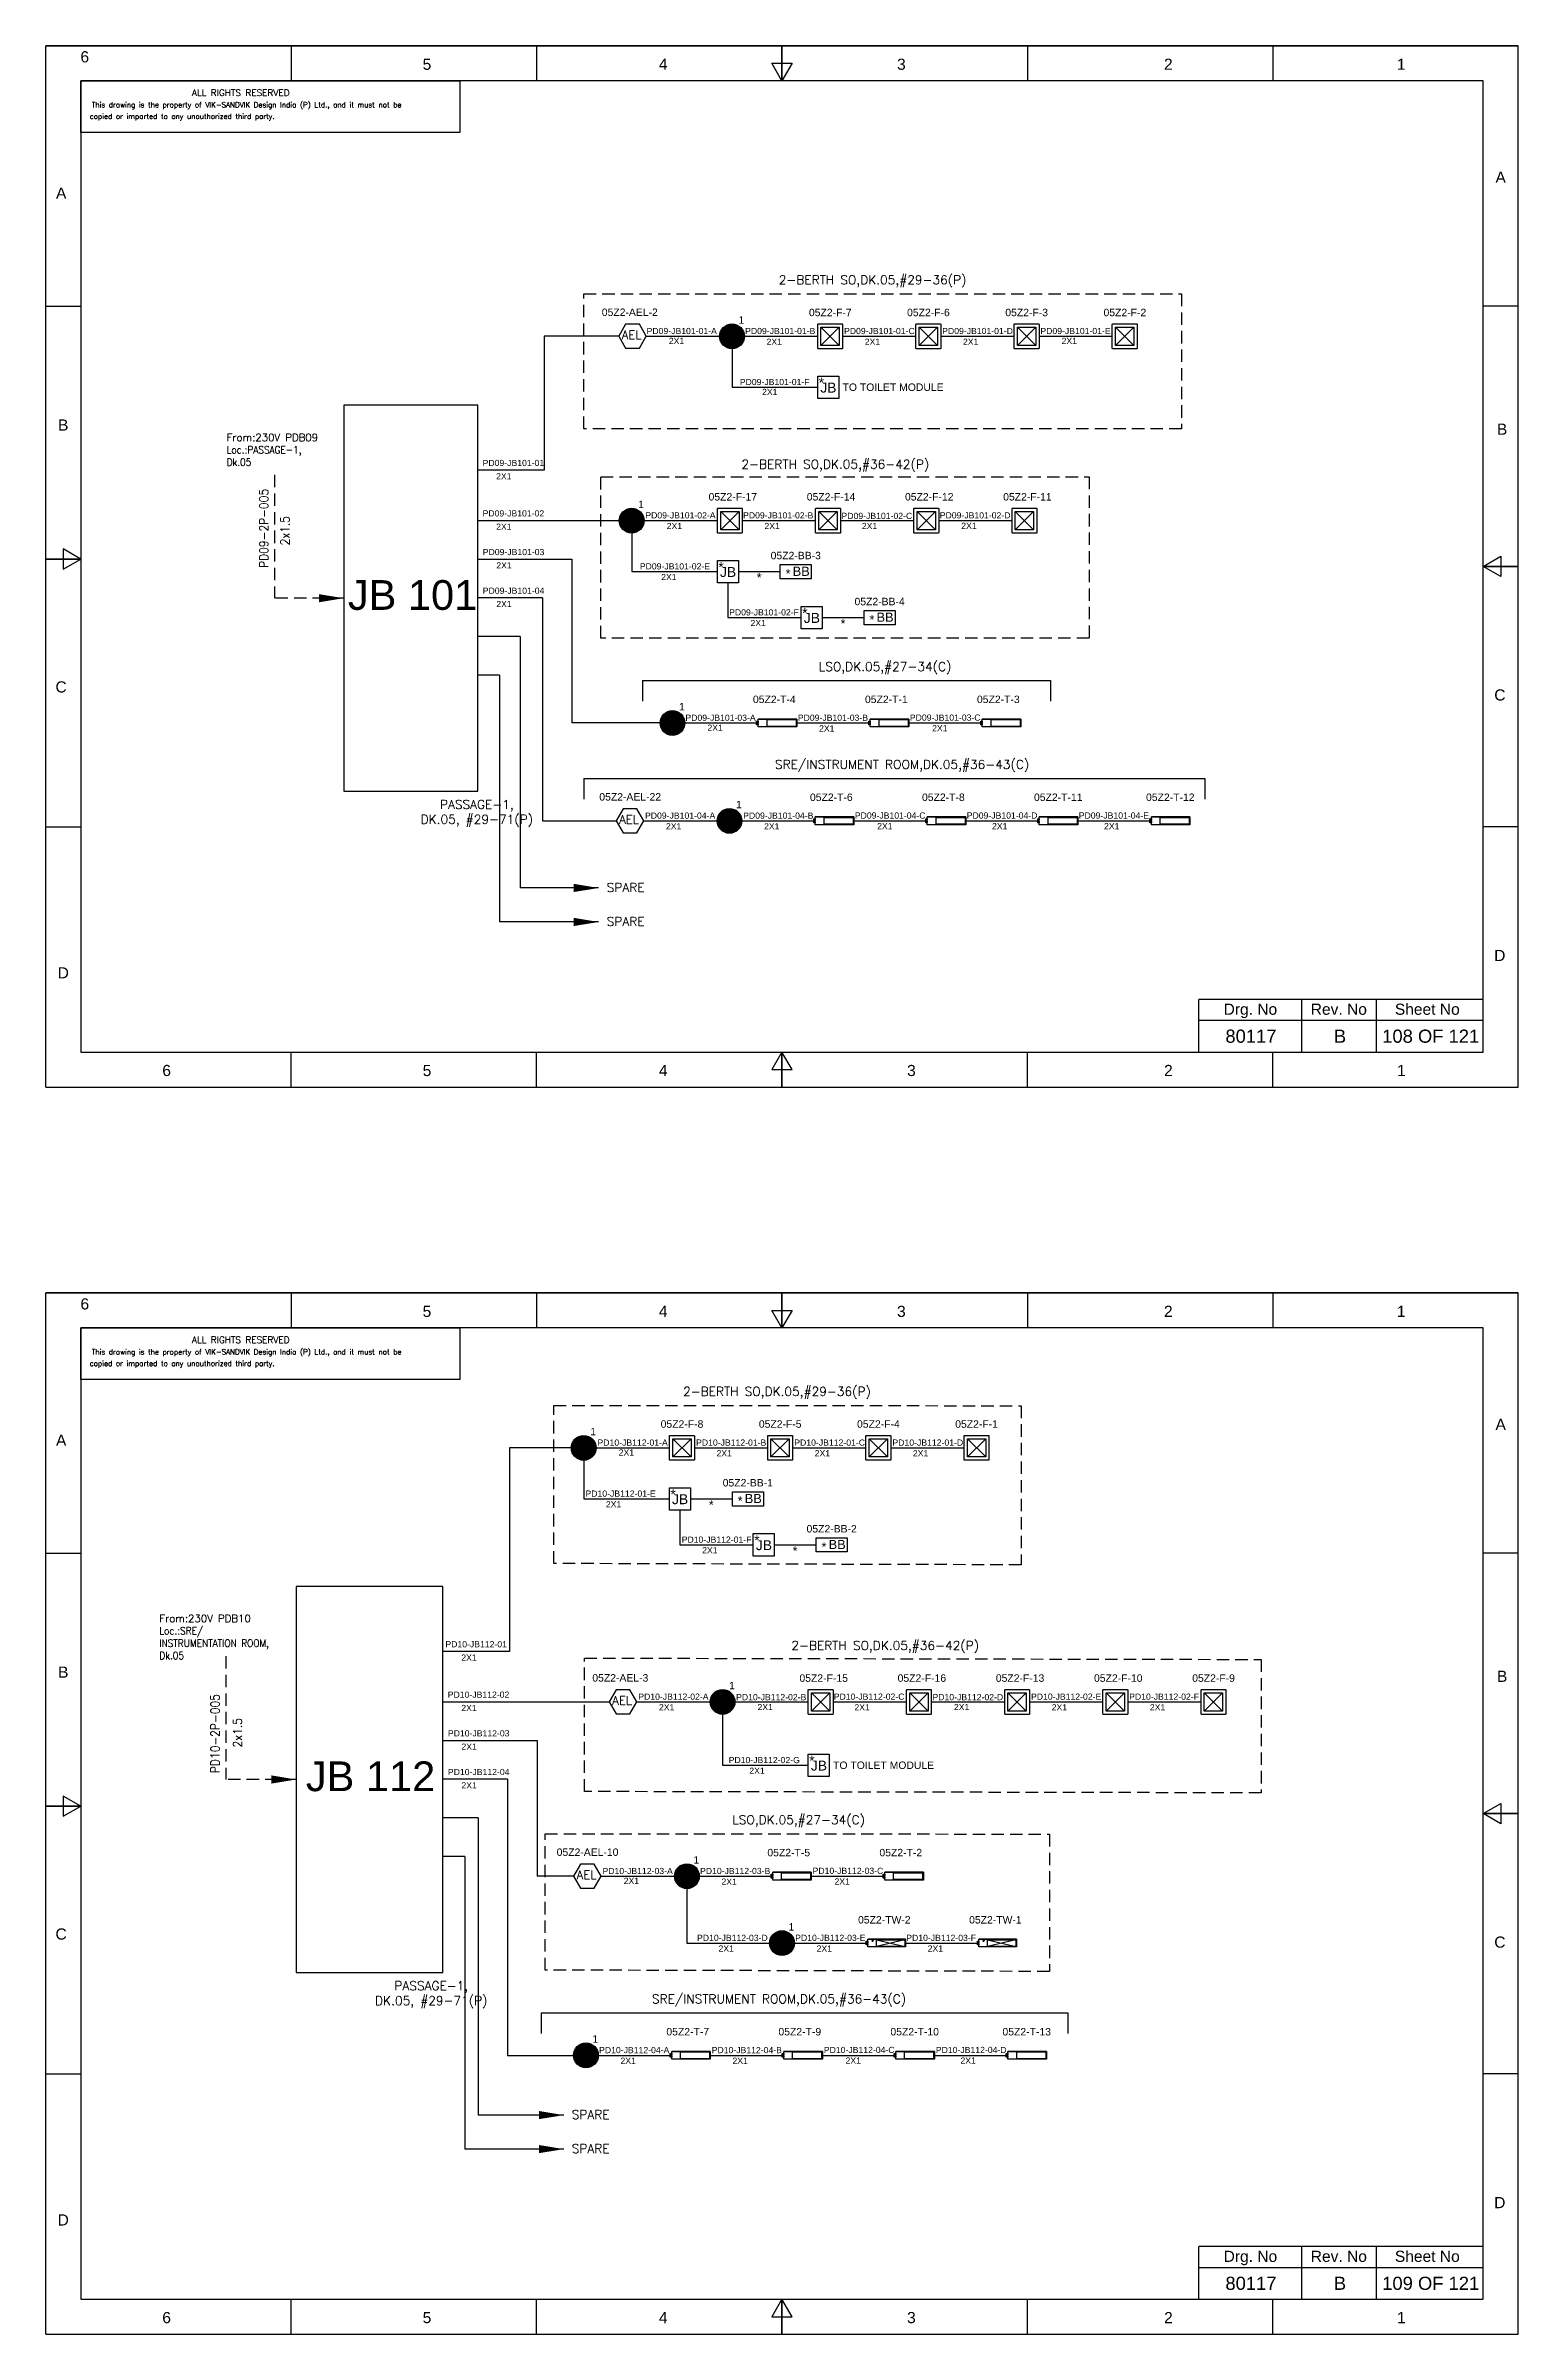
# Model space of a CAD drawing. Header units: inches. Extents: x -3311 to 1429, y -713 to 2436.
# Drawn here: x -1990.2 to -1693.2, y -713.5 to -251.8 of the extents above; entities that cross this region are included whole.
import ezdxf
from ezdxf.enums import TextEntityAlignment as Align

# ---------------------------------------------------------------- set-up
doc = ezdxf.new("R2010")
doc.units = ezdxf.units.IN
doc.linetypes.add('HIDDEN', pattern=[0.375, 0.25, -0.125])
doc.linetypes.add('SOLID', pattern=[0])
for name, color, linetype in [('BB', 7, 'Continuous'), ('BW TL', 7, 'Continuous'), ('Fmount', 7, 'Continuous'), ('LINE', 3, 'SOLID')]:
    doc.layers.add(name, color=color, linetype=linetype)
for name, color, linetype, lineweight in [('ELEC_TXT-025', 1, 'Continuous', 25), ('HEL-025', 1, 'Continuous', 25), ('HEL-035', 2, 'Continuous', 35)]:
    doc.layers.add(name, color=color, linetype=linetype, lineweight=lineweight)
doc.styles.add('_NORMAL', font='arial.ttf')
doc.styles.add('ROMAN S', font='romans.shx')
doc.styles.add('ROMANS', font='simplex.shx', dxfattribs={"width": 0.88})
doc.styles.get("Standard").update_dxf_attribs({"font": 'arial.ttf'})
doc.dimstyles.get("Standard").update_dxf_attribs({"dimtxt": 0.18, "dimasz": 0.18, "dimexe": 0.18, "dimexo": 0.0625, "dimgap": 0.09, "dimtad": 0, "dimtih": 1, "dimtoh": 1, "dimdec": 4, "dimzin": 0, "dimdsep": 46, "dimtxsty": 'Standard', "dimcen": 0.09, "dimadec": 0, "dimazin": 0, "dimtfac": 1, "dimtdec": 4, "dimtofl": 0, "dimtmove": 0, "dimatfit": 3, "dimfxl": 1, "dimtolj": 1, "dimtzin": 0, "dimarcsym": 0})

# ---------------------------------------------------------------- blocks, each defined once
blk = doc.blocks.new('fr')
at = {"color": 7, "linetype": 'Continuous'}
for p, q in [((33763.99, 4500.4), (33466.99, 4500.4)), ((33466.99, 4500.4), (33763.99, 4500.4)), ((33466.99, 4290.33), (33466.99, 4500.4)), ((33516.49, 4500.4), (33516.49, 4493.33)), ((33565.99, 4500.4), (33565.99, 4493.33)), ((33615.49, 4493.33), (33613.45, 4496.87)), ((33613.45, 4496.87), (33617.53, 4496.87)), ((33615.49, 4500.4), (33615.49, 4493.33)), ((33615.49, 4493.33), (33615.49, 4500.4)), ((33615.49, 4500.4), (33615.49, 4493.33)), ((33617.53, 4496.87), (33615.49, 4493.33)), ((33664.99, 4500.4), (33664.99, 4493.33)), ((33714.49, 4500.4), (33714.49, 4493.33)), ((33763.99, 4290.33), (33763.99, 4500.4)), ((33763.99, 4290.33), (33763.99, 4500.4)), ((33756.92, 4493.33), (33474.06, 4493.33)), ((33474.06, 4493.33), (33474.06, 4297.41)), ((33756.92, 4297.41), (33756.92, 4493.33)), ((33466.99, 4447.89), (33474.06, 4447.89)), ((33763.99, 4447.89), (33756.92, 4447.89)), ((33466.99, 4396.87), (33474.06, 4396.87)), ((33474.06, 4396.87), (33466.99, 4396.87)), ((33466.99, 4396.87), (33474.06, 4396.87)), ((33474.06, 4396.87), (33470.53, 4398.91)), ((33470.53, 4398.91), (33470.53, 4394.83)), ((33470.53, 4394.83), (33474.06, 4396.87)), ((33756.92, 4395.37), (33760.45, 4397.41)), ((33763.99, 4395.37), (33756.92, 4395.37)), ((33760.45, 4393.33), (33756.92, 4395.37)), ((33756.92, 4395.37), (33763.99, 4395.37)), ((33763.99, 4395.37), (33756.92, 4395.37)), ((33760.45, 4397.41), (33760.45, 4393.33)), ((33466.99, 4342.85), (33474.06, 4342.85)), ((33763.99, 4342.85), (33756.92, 4342.85)), ((33474.06, 4297.41), (33756.92, 4297.41)), ((33516.49, 4290.33), (33516.49, 4297.41)), ((33565.99, 4290.33), (33565.99, 4297.41)), ((33615.49, 4297.41), (33613.45, 4293.87)), ((33613.45, 4293.87), (33617.53, 4293.87)), ((33615.49, 4290.33), (33615.49, 4297.41)), ((33617.53, 4293.87), (33615.49, 4297.41)), ((33615.49, 4297.41), (33615.49, 4290.33)), ((33615.49, 4290.33), (33615.49, 4297.41)), ((33664.99, 4290.33), (33664.99, 4297.41)), ((33714.49, 4290.33), (33714.49, 4297.41)), ((33466.99, 4290.33), (33763.99, 4290.33)), ((33466.99, 4290.33), (33763.99, 4290.33))]:
    blk.add_line(p, q, dxfattribs=at)
at = {"color": 7, "style": '_NORMAL'}
for s, p in [('6', (33474.86, 4498.18)), ('5', (33543.88, 4496.68)), ('4', (33591.52, 4496.68)), ('3', (33639.57, 4496.68)), ('2', (33693.41, 4496.68)), ('1', (33740.39, 4496.68)), ('A', (33760.45, 4473.88)), ('A', (33470.1, 4470.68)), ('B', (33470.52, 4423.9)), ('B', (33760.74, 4423.06)), ('C', (33470.08, 4371.07)), ('C', (33760.29, 4369.44)), ('D', (33760.27, 4316.89)), ('D', (33470.51, 4313.39)), ('6', (33491.37, 4293.69)), ('5', (33543.89, 4293.69)), ('4', (33591.53, 4293.69)), ('3', (33641.59, 4293.69)), ('2', (33693.43, 4293.69)), ('1', (33740.41, 4293.69))]:
    blk.add_text(s, height=2.25, dxfattribs=at).set_placement(p, align=Align.MIDDLE_CENTER)
blk = doc.blocks.new('A$C4BAD7D21')
at = {"layer": 'HEL-025'}
blk.add_lwpolyline([(-34000, 0), (-34000, 2086), (-18714, 2086), (-18714, 0)], close=True, dxfattribs=at)
at = {"layer": 'HEL-025', "style": 'ROMANS'}
for s, p in [('This drawing is the property of VIK-SANDVIK Design India (P) Ltd., and it must not be', (-33558, 1016)), (' copied or imparted to any unauthorized third party.', (-33785, 550))]:
    blk.add_text(s, height=210, dxfattribs=at).set_placement(p)
at = {"layer": 'HEL-035', "style": 'ROMANS'}
blk.add_text('     ALL RIGHTS RESERVED', height=262.5, dxfattribs=at).set_placement((-30497, 1476))
blk = doc.blocks.new('AEL')
at = {"color": 4}
blk.add_lwpolyline([(989.98, -190.09), (992.75, -190.09), (994.14, -187.69), (992.75, -185.28), (989.98, -185.28), (988.59, -187.69)], close=True, dxfattribs=at)
at = {"color": 4, "style": 'ROMANS'}
blk.add_text('AEL', height=1.725, dxfattribs=at).set_placement((989.2, -188.27))
blk = doc.blocks.new('AEL_L')
blk.add_blockref('AEL', (0, 0))
blk.add_attdef('TAG_NO', (986.55, -183.59), '', height=1.5)
blk = doc.blocks.new('FIXED_KEY_SWITCH')
h = blk.add_hatch(color=1)
h.dxf.hatch_style = 1
edge = h.paths.add_edge_path()
edge.add_arc((848.13, 1737.46), 2.5, 0, 360)
at = {"color": 1}
blk.add_circle((848.13, 1737.46), 2.5, dxfattribs=at)
at = {"color": 7, "insert": (849.44, 1741.5), "char_height": 1.5, "attachment_point": 1, "style": '_NORMAL'}
blk.add_mtext_dynamic_manual_height_columns('1', width=1.5, gutter_width=7.5, heights=[0], dxfattribs=at)
blk = doc.blocks.new('SWT')
blk.add_blockref('FIXED_KEY_SWITCH', (0, 0))
blk.add_attdef('TAG_NO', (844.55, 1741.11), '', height=1.5)
blk = doc.blocks.new('LED FLUSH MOUNT')
for p, q in [((114818, 79432), (114604, 79219)), ((114604, 79432), (114818, 79219))]:
    blk.add_line(p, q)
blk.add_lwpolyline([(114572, 79470), (114850, 79470, -0.414214), (114856, 79464), (114856, 79186, -0.414214), (114850, 79180), (114572, 79180, -0.414214), (114566, 79186), (114566, 79464, -0.414214)], format="xyb", close=True)
blk.add_lwpolyline([(114604, 79432), (114818, 79432), (114818, 79219), (114604, 79219)], close=True)
blk = doc.blocks.new('LED Flush Mounted Light 22W')
blk.add_blockref('LED FLUSH MOUNT', (0, 0))
at = {"style": 'ROMANS', "width": 0.7}
blk.add_attdef('TAG_NO.:', (113905, 79579), '', height=250, dxfattribs=at)
blk = doc.blocks.new('2A')
at = {"color": 7, "lineweight": -3, "ltscale": 2.5}
blk.add_line((790.02, 1997.62, -0.03), (782.23, 1997.62, -0.03), dxfattribs=at)
at = {"color": 7, "lineweight": -3, "ltscale": 2.5, "elevation": -0.03}
for points in [[(781.91, 1997.21), (782.23, 1997.21), (782.23, 1996.94), (781.91, 1996.94)], [(781.91, 1996.7), (782.23, 1996.7), (782.23, 1996.44), (781.91, 1996.44)], [(782.23, 1997.62), (790.02, 1997.62), (790.02, 1996.02), (782.23, 1996.02)], [(784.03, 1997.5), (789.88, 1997.5), (789.88, 1996.14), (784.03, 1996.14)]]:
    blk.add_lwpolyline(points, close=True, dxfattribs=at)
blk = doc.blocks.new('LED TUBE LIGHT 30W')
blk.add_blockref('2A', (179.91, -357.89))
blk.add_attdef('TAG_NO.', (962.52, 1642.97), '', height=1.5)
blk = doc.blocks.new('Two in One (White_Red) Surface Mounted')
at = {"color": 1, "lineweight": -3, "ltscale": 2.5}
for p, q in [((-7117, 26941, -6), (-7737, 26941, -6)), ((-7129, 26931, -6), (-7594, 26823, -6)), ((-7594, 26931, -6), (-7129, 26823, -6))]:
    blk.add_line(p, q, dxfattribs=at)
at = {"color": 1}
for p, q in [((-7661, 26918), (-7647, 26931)), ((-7658, 26915), (-7645, 26927))]:
    blk.add_line(p, q, dxfattribs=at)
at = {"color": 1, "lineweight": -3, "ltscale": 2.5, "elevation": -6}
for points in [[(-7762, 26908), (-7737, 26908), (-7737, 26887), (-7762, 26887)], [(-7762, 26868), (-7737, 26868), (-7737, 26847), (-7762, 26847)], [(-7737, 26941), (-7117, 26941), (-7117, 26814), (-7737, 26814)], [(-7594, 26931), (-7129, 26931), (-7129, 26823), (-7594, 26823)]]:
    blk.add_lwpolyline(points, close=True, dxfattribs=at)
at = {"color": 1}
for centre, radius, start, end in [((-7660, 26916), 9.74, 54.1326, 29.5513), ((-7660, 26916), 6.48, 60.1154, 22.7734), ((-7660, 26916), 2.11, 118.1967, 308.6398), ((-7646, 26929), 2.1, 303.5672, 123.2694)]:
    blk.add_arc(centre, radius, start, end, dxfattribs=at)
blk = doc.blocks.new('LED Two in One (White_Red) Surface mounted')
blk.add_blockref('Two in One (White_Red) Surface Mounted', (0, 0))
at = {"style": 'ROMANS', "width": 0.7}
blk.add_attdef('TAG_NO.:', text='', height=250, dxfattribs=at).set_placement((-7385, 27067), align=Align.CENTER)
blk = doc.blocks.new('JB')
blk.add_lwpolyline([(1661.35, 1973.02), (1665.59, 1973.02), (1665.59, 1968.5), (1661.35, 1968.5)], close=True)
at = {"color": 7}
for s, p in [('*', (1661.54, 1970.68)), ('JB', (1661.87, 1969.69))]:
    blk.add_text(s, height=2, dxfattribs=at).set_placement(p)
blk = doc.blocks.new('JB_FOR_BUNKLIGHT')
blk.add_blockref('JB', (0, 0))
blk.add_attdef('TAG_NO:', (1659.46, 1975.19), '', height=1.5)
blk = doc.blocks.new('bunk_light')
blk.add_lwpolyline([(17773, 202986), (18112, 202986), (18112, 202830), (17773, 202830)], close=True)
at = {"char_height": 100, "attachment_point": 1}
for s, insert in [('*', (17831, 202937)), ('BB', (17909, 202962))]:
    blk.add_mtext_dynamic_manual_height_columns(s, width=182.6, gutter_width=7.5, heights=[0], dxfattribs=dict(at, insert=insert))
blk = doc.blocks.new('LED_BUNK _LIGHT')
at = {"xscale": 0.8, "yscale": 0.8, "zscale": 0.8}
blk.add_blockref('bunk_light', (4436, 38936), dxfattribs=at)
at = {"style": 'ROMAN S', "width": 0.7}
blk.add_attdef('TAG_NO:', text='', height=250, dxfattribs=at).set_placement((18767, 201415), align=Align.CENTER)

msp = doc.modelspace()

# ---------------------------------------------------------------- linework, layer by layer
for p, q in [((-1889.65, -310.45), (-1889.65, -337.47)), ((-1874.62, -310.45), (-1889.65, -310.45)), ((-1851.77, -312.95), (-1851.77, -320.74)), ((-1872.01, -350.14), (-1872.01, -357.93)), ((-1884.08, -355.44), (-1884.08, -388.46)), ((-1850.48, -357.93), (-1842.04, -357.93)), ((-1890, -363.24), (-1903.06, -363.24)), ((-1890, -363.24), (-1890, -408.21)), ((-1852.6, -360.18), (-1852.6, -367.2)), ((-1833.57, -367.2), (-1825.13, -367.2)), ((-1894.48, -371.04), (-1903.06, -371.04)), ((-1894.48, -371.04), (-1894.48, -421.74)), ((-1898.65, -378.84), (-1903.06, -378.84)), ((-1898.65, -378.84), (-1898.65, -428.6)), ((-1869.85, -379.9, -0.05), (-1787.5, -379.9, -0.05)), ((-1866.28, -388.46), (-1884.08, -388.46)), ((-1881.65, -399.64, -0.05), (-1756.43, -399.64, -0.05)), ((-1896.68, -534.69), (-1896.68, -575.77)), ((-1884.18, -534.69), (-1896.68, -534.69)), ((-1881.68, -537.19), (-1881.68, -544.98)), ((-1862.27, -547.23), (-1862.27, -554.25)), ((-1860.15, -544.98), (-1851.71, -544.98)), ((-1843.24, -554.25), (-1834.8, -554.25)), ((-1853.68, -588.44), (-1853.68, -598.72)), ((-1891.1, -593.74), (-1891.1, -621.1)), ((-1897.03, -601.54), (-1910.09, -601.54)), ((-1897.03, -601.54), (-1897.03, -657.24)), ((-1902.95, -609.34), (-1910.09, -609.34)), ((-1902.95, -609.34), (-1902.95, -669.29)), ((-1905.67, -617.14), (-1910.09, -617.14)), ((-1905.67, -617.14), (-1905.67, -676.15)), ((-1883.72, -621.1), (-1891.1, -621.1)), ((-1890.27, -648.67, -0.05), (-1784.05, -648.67, -0.05))]:
    msp.add_line(p, q)
at = {"color": 7, "linetype": 'Continuous'}
for p, q in [((-1700.26, -444.25), (-1757.58, -444.25)), ((-1757.58, -454.84), (-1757.58, -444.25)), ((-1736.81, -454.84), (-1736.81, -444.25)), ((-1721.79, -454.84), (-1721.79, -444.25)), ((-1757.58, -448.43), (-1700.26, -448.43)), ((-1700.26, -695.83), (-1757.58, -695.83)), ((-1757.58, -706.42), (-1757.58, -695.83)), ((-1736.81, -706.42), (-1736.81, -695.83)), ((-1721.79, -706.42), (-1721.79, -695.83)), ((-1757.58, -700.01), (-1700.26, -700.01))]:
    msp.add_line(p, q, dxfattribs=at)
at = {"linetype": 'HIDDEN', "ltscale": 10, "elevation": -0.05}
for points in [[(-1881.69, -301.88), (-1761.1, -301.88), (-1761.1, -329.1), (-1881.69, -329.1)], [(-1878.23, -338.8), (-1779.75, -338.8), (-1779.75, -371.34), (-1878.23, -371.34)], [(-1887.74, -526.12), (-1793.42, -526.19), (-1793.42, -558.29), (-1887.74, -558.02)], [(-1881.51, -577.1), (-1745.05, -577.37), (-1745.05, -604.29), (-1881.51, -604.02)], [(-1889.45, -612.53), (-1787.75, -612.6), (-1787.75, -640.31), (-1889.45, -640.04)]]:
    msp.add_lwpolyline(points, close=True, dxfattribs=at)
msp.add_lwpolyline([(-1903.06, -324.34), (-1930.1, -324.34), (-1930.1, -402.24), (-1903.06, -402.24)], close=True)
at = {"linetype": 'HIDDEN', "ltscale": 10}
for points in [[(-1944.06, -338.41), (-1944.06, -363.29)], [(-1953.88, -576.71), (-1953.88, -601.59)]]:
    msp.add_lwpolyline(points, dxfattribs=at)
at = {"layer": 'LINE', "color": 0}
for p, q in [((-1869.07, -310.45), (-1854.27, -310.45)), ((-1849.27, -310.45), (-1834.48, -310.45)), ((-1829.47, -310.45), (-1814.67, -310.45)), ((-1809.66, -310.45), (-1794.86, -310.45)), ((-1789.85, -310.45), (-1775.06, -310.45)), ((-1851.77, -320.74), (-1834.48, -320.74)), ((-1889.65, -337.47), (-1903.06, -337.47)), ((-1903.06, -347.64), (-1874.51, -347.64)), ((-1869.51, -347.64), (-1854.71, -347.64)), ((-1849.7, -347.64), (-1834.9, -347.64)), ((-1829.89, -347.64), (-1815.1, -347.64)), ((-1810.09, -347.64), (-1795.29, -347.64)), ((-1903.03, -355.44), (-1884.08, -355.44)), ((-1872.01, -357.93), (-1854.71, -357.93)), ((-1852.6, -367.2), (-1837.8, -367.2)), ((-1869.85, -379.9, -0.05), (-1869.85, -384.08, -0.05)), ((-1787.5, -379.9, -0.05), (-1787.5, -384.08, -0.05)), ((-1861.28, -388.46), (-1846.49, -388.46)), ((-1838.69, -388.46), (-1823.89, -388.46)), ((-1816.09, -388.46), (-1801.3, -388.46)), ((-1881.65, -399.64, -0.05), (-1881.65, -403.83, -0.05)), ((-1756.43, -399.64, -0.05), (-1756.43, -403.83, -0.05)), ((-1890, -408.21), (-1875.13, -408.21)), ((-1869.57, -408.21), (-1854.78, -408.21)), ((-1849.78, -408.21), (-1834.98, -408.21)), ((-1827.19, -408.21), (-1812.39, -408.21)), ((-1804.59, -408.21), (-1789.8, -408.21)), ((-1782, -408.21), (-1767.2, -408.21)), ((-1879.18, -534.69), (-1864.38, -534.69)), ((-1859.37, -534.69), (-1844.57, -534.69)), ((-1839.56, -534.69), (-1824.77, -534.69)), ((-1819.76, -534.69), (-1804.96, -534.69)), ((-1881.68, -544.98), (-1864.38, -544.98)), ((-1862.27, -554.25), (-1847.47, -554.25)), ((-1939.68, -562.64), (-1939.68, -640.54)), ((-1910.09, -562.64), (-1939.68, -562.64)), ((-1910.09, -640.54), (-1910.09, -562.64)), ((-1896.68, -575.77), (-1910.09, -575.77)), ((-1910.09, -585.94), (-1891.1, -585.94)), ((-1891.1, -585.94), (-1876.53, -585.94)), ((-1870.98, -585.94), (-1856.18, -585.94)), ((-1851.18, -585.94), (-1836.39, -585.94)), ((-1831.38, -585.94), (-1816.58, -585.94)), ((-1811.57, -585.94), (-1796.77, -585.94)), ((-1791.76, -585.94), (-1776.97, -585.94)), ((-1771.96, -585.94), (-1757.16, -585.94)), ((-1910.06, -593.74), (-1891.1, -593.74)), ((-1853.68, -598.72), (-1836.39, -598.72)), ((-1878.17, -621.1), (-1863.37, -621.1)), ((-1858.37, -621.1), (-1843.58, -621.1)), ((-1835.78, -621.1), (-1820.98, -621.1)), ((-1860.87, -634.6, 0.22), (-1844.18, -634.6, 0.22)), ((-1839.18, -634.6, 0.22), (-1824.38, -634.6, 0.22)), ((-1816.78, -634.6, 0.22), (-1801.98, -634.6, 0.22)), ((-1939.68, -640.54), (-1910.09, -640.54)), ((-1890.27, -648.67, -0.05), (-1890.27, -652.86, -0.05)), ((-1784.05, -648.67, -0.05), (-1784.05, -652.86, -0.05)), ((-1897.03, -657.24), (-1883.74, -657.24)), ((-1878.74, -657.24), (-1863.95, -657.24)), ((-1856.15, -657.24), (-1841.35, -657.24)), ((-1833.55, -657.24), (-1818.76, -657.24)), ((-1810.96, -657.24), (-1796.16, -657.24))]:
    msp.add_line(p, q, dxfattribs=at)
at = {"layer": 'LINE', "color": 7}
msp.add_line((-1860.87, -623.6), (-1860.87, -634.6), dxfattribs=at)

# ---------------------------------------------------------------- block references
for name, p in [('fr', (-35457.18, -4752.25)), ('SWT', (-2699.9, -2047.91)), ('JB_FOR_BUNKLIGHT', (-3495.83, -2291.5)), ('SWT', (-2720.14, -2085.1)), ('JB_FOR_BUNKLIGHT', (-3516.07, -2328.69)), ('JB_FOR_BUNKLIGHT', (-3499.16, -2337.96)), ('SWT', (-2711.91, -2125.92)), ('SWT', (-2700.41, -2145.67)), ('fr', (-35457.18, -5003.83)), ('SWT', (-2729.81, -2272.15)), ('JB_FOR_BUNKLIGHT', (-3525.74, -2515.74)), ('JB_FOR_BUNKLIGHT', (-3508.83, -2525.01)), ('SWT', (-2701.81, -2323.39)), ('JB_FOR_BUNKLIGHT', (-3497.74, -2569.48)), ('SWT', (-2709, -2358.56)), ('SWT', (-2689.81, -2372.06, 0.22)), ('SWT', (-2729.37, -2394.69))]:
    msp.add_blockref(name, p)
ref = msp.add_blockref('AEL_L', (-2863.21, -122.76))
ref.add_attrib('TAG_NO', '05Z2-AEL-2', (-1878.04, -306.35), dxfattribs={"color": 4, "height": 1.5})
ref = msp.add_blockref('LED TUBE LIGHT 30W', (-2808.62, -2027.39, 0.03))
ref.add_attrib('TAG_NO.', '05Z2-T-4', (-1847.55, -384.44, 0.03), dxfattribs={"height": 1.5})
ref = msp.add_blockref('LED TUBE LIGHT 30W', (-2786.02, -2027.39, 0.03))
ref.add_attrib('TAG_NO.', '05Z2-T-1', (-1824.95, -384.44, 0.03), dxfattribs={"height": 1.5})
ref = msp.add_blockref('LED TUBE LIGHT 30W', (-2763.43, -2027.39, 0.03))
ref.add_attrib('TAG_NO.', '05Z2-T-3', (-1802.36, -384.44, 0.03), dxfattribs={"height": 1.5})
ref = msp.add_blockref('AEL_L', (-2863.72, -220.52))
ref.add_attrib('TAG_NO', '05Z2-AEL-22', (-1878.54, -404.11), dxfattribs={"color": 4, "height": 1.5})
ref = msp.add_blockref('LED TUBE LIGHT 30W', (-2797.12, -2047.14, 0.03))
ref.add_attrib('TAG_NO.', '05Z2-T-6', (-1836.05, -404.19, 0.03), dxfattribs={"height": 1.5})
ref = msp.add_blockref('LED TUBE LIGHT 30W', (-2774.52, -2047.14, 0.03))
ref.add_attrib('TAG_NO.', '05Z2-T-8', (-1813.45, -404.19, 0.03), dxfattribs={"height": 1.5})
ref = msp.add_blockref('LED TUBE LIGHT 30W', (-2751.93, -2047.14, 0.03))
ref.add_attrib('TAG_NO.', '05Z2-T-11', (-1790.86, -404.19, 0.03), dxfattribs={"height": 1.5})
ref = msp.add_blockref('LED TUBE LIGHT 30W', (-2729.33, -2047.14, 0.03))
ref.add_attrib('TAG_NO.', '05Z2-T-12', (-1768.26, -404.19, 0.03), dxfattribs={"height": 1.5})
ref = msp.add_blockref('AEL_L', (-2865.12, -398.25))
ref.add_attrib('TAG_NO', '05Z2-AEL-3', (-1879.95, -581.84), dxfattribs={"color": 4, "height": 1.5})
ref = msp.add_blockref('AEL_L', (-2872.31, -433.41))
ref.add_attrib('TAG_NO', '05Z2-AEL-10', (-1887.14, -617), dxfattribs={"color": 4, "height": 1.5})
ref = msp.add_blockref('LED TUBE LIGHT 30W', (-2805.71, -2260.03, 0.03))
ref.add_attrib('TAG_NO.', '05Z2-T-5', (-1844.64, -617.08, 0.03), dxfattribs={"height": 1.5})
ref = msp.add_blockref('LED TUBE LIGHT 30W', (-2783.11, -2260.03, 0.03))
ref.add_attrib('TAG_NO.', '05Z2-T-2', (-1822.04, -617.08, 0.03), dxfattribs={"height": 1.5})
ref = msp.add_blockref('LED TUBE LIGHT 30W', (-2826.08, -2296.16, 0.03))
ref.add_attrib('TAG_NO.', '05Z2-T-7', (-1865.01, -653.22, 0.03), dxfattribs={"height": 1.5})
ref = msp.add_blockref('LED TUBE LIGHT 30W', (-2803.48, -2296.16, 0.03))
ref.add_attrib('TAG_NO.', '05Z2-T-9', (-1842.41, -653.22, 0.03), dxfattribs={"height": 1.5})
ref = msp.add_blockref('LED TUBE LIGHT 30W', (-2780.89, -2296.16, 0.03))
ref.add_attrib('TAG_NO.', '05Z2-T-10', (-1819.82, -653.22, 0.03), dxfattribs={"height": 1.5})
ref = msp.add_blockref('LED TUBE LIGHT 30W', (-2758.29, -2296.16, 0.03))
ref.add_attrib('TAG_NO.', '05Z2-T-13', (-1797.22, -653.22, 0.03), dxfattribs={"height": 1.5})
at = {"layer": 'BB'}
ref = msp.add_blockref('LED_BUNK _LIGHT', (-2271.83, -4995.02), dxfattribs=dict(at, xscale=0.02304, yscale=0.02304, zscale=0.02304))
ref.add_attrib('TAG_NO:', '05Z2-BB-3', dxfattribs={"layer": '0', "height": 1.5}).set_placement((-1838.91, -355.88, 0), align=Align.BOTTOM_CENTER)
ref = msp.add_blockref('LED_BUNK _LIGHT', (-2254.92, -5004.29), dxfattribs=dict(at, xscale=0.02304, yscale=0.02304, zscale=0.02304))
ref.add_attrib('TAG_NO:', '05Z2-BB-4', dxfattribs={"layer": '0', "height": 1.5}).set_placement((-1822, -365.16, 0), align=Align.BOTTOM_CENTER)
ref = msp.add_blockref('LED_BUNK _LIGHT', (-2281.5, -5182.07), dxfattribs=dict(at, xscale=0.02304, yscale=0.02304, zscale=0.02304))
ref.add_attrib('TAG_NO:', '05Z2-BB-1', dxfattribs={"layer": '0', "height": 1.5}).set_placement((-1848.58, -542.93, 0), align=Align.BOTTOM_CENTER)
ref = msp.add_blockref('LED_BUNK _LIGHT', (-2264.59, -5191.34), dxfattribs=dict(at, xscale=0.02304, yscale=0.02304, zscale=0.02304))
ref.add_attrib('TAG_NO:', '05Z2-BB-2', dxfattribs={"layer": '0', "height": 1.5}).set_placement((-1831.67, -552.21, 0), align=Align.BOTTOM_CENTER)
at = {"layer": 'BW TL'}
ref = msp.add_blockref('LED Two in One (White_Red) Surface mounted', (-1729.46, -964.33, 0.3), dxfattribs=dict(at, xscale=0.012267918464603, yscale=0.012267918464603, zscale=0.012267918464603))
ref.add_attrib('TAG_NO.:', '05Z2-TW-2', dxfattribs={"layer": '0', "height": 1.5}).set_placement((-1821.05, -630.64, 0.3), align=Align.CENTER)
ref = msp.add_blockref('LED Two in One (White_Red) Surface mounted', (-1707.06, -964.33, 0.3), dxfattribs=dict(at, xscale=0.012267918464603, yscale=0.012267918464603, zscale=0.012267918464603))
ref.add_attrib('TAG_NO.:', '05Z2-TW-1', dxfattribs={"layer": '0', "height": 1.5}).set_placement((-1798.65, -630.64, 0.3), align=Align.CENTER)
at = {"layer": 'ELEC_TXT-025', "color": 0, "xscale": 0.005, "yscale": 0.005, "zscale": 0.005}
for p in [(-1813.12, -269.35), (-1813.12, -520.93)]:
    msp.add_blockref('A$C4BAD7D21', p, dxfattribs=at)
at = {"layer": 'Fmount'}
ref = msp.add_blockref('LED Flush Mounted Light 22W', (-3814.18, -1681.19), dxfattribs=dict(at, xscale=0.01728, yscale=0.01728, zscale=0.01728))
ref.add_attrib('TAG_NO.:', '05Z2-F-7', dxfattribs={"layer": '0', "height": 1.5}).set_placement((-1836.26, -306.85), align=Align.BOTTOM_LEFT)
ref = msp.add_blockref('LED Flush Mounted Light 22W', (-3794.37, -1681.19), dxfattribs=dict(at, xscale=0.01728, yscale=0.01728, zscale=0.01728))
ref.add_attrib('TAG_NO.:', '05Z2-F-6', dxfattribs={"layer": '0', "height": 1.5}).set_placement((-1816.46, -306.85), align=Align.BOTTOM_LEFT)
ref = msp.add_blockref('LED Flush Mounted Light 22W', (-3774.56, -1681.19), dxfattribs=dict(at, xscale=0.01728, yscale=0.01728, zscale=0.01728))
ref.add_attrib('TAG_NO.:', '05Z2-F-3', dxfattribs={"layer": '0', "height": 1.5}).set_placement((-1796.65, -306.85), align=Align.BOTTOM_LEFT)
ref = msp.add_blockref('LED Flush Mounted Light 22W', (-3754.76, -1681.19), dxfattribs=dict(at, xscale=0.01728, yscale=0.01728, zscale=0.01728))
ref.add_attrib('TAG_NO.:', '05Z2-F-2', dxfattribs={"layer": '0', "height": 1.5}).set_placement((-1776.84, -306.85), align=Align.BOTTOM_LEFT)
ref = msp.add_blockref('LED Flush Mounted Light 22W', (-3834.41, -1718.38), dxfattribs=dict(at, xscale=0.01728, yscale=0.01728, zscale=0.01728))
ref.add_attrib('TAG_NO.:', '05Z2-F-17', dxfattribs={"layer": '0', "height": 1.5}).set_placement((-1856.5, -344.03), align=Align.BOTTOM_LEFT)
ref = msp.add_blockref('LED Flush Mounted Light 22W', (-3814.6, -1718.38), dxfattribs=dict(at, xscale=0.01728, yscale=0.01728, zscale=0.01728))
ref.add_attrib('TAG_NO.:', '05Z2-F-14', dxfattribs={"layer": '0', "height": 1.5}).set_placement((-1836.69, -344.03), align=Align.BOTTOM_LEFT)
ref = msp.add_blockref('LED Flush Mounted Light 22W', (-3794.8, -1718.38), dxfattribs=dict(at, xscale=0.01728, yscale=0.01728, zscale=0.01728))
ref.add_attrib('TAG_NO.:', '05Z2-F-12', dxfattribs={"layer": '0', "height": 1.5}).set_placement((-1816.88, -344.03), align=Align.BOTTOM_LEFT)
ref = msp.add_blockref('LED Flush Mounted Light 22W', (-3774.99, -1718.38), dxfattribs=dict(at, xscale=0.01728, yscale=0.01728, zscale=0.01728))
ref.add_attrib('TAG_NO.:', '05Z2-F-11', dxfattribs={"layer": '0', "height": 1.5}).set_placement((-1797.08, -344.03), align=Align.BOTTOM_LEFT)
ref = msp.add_blockref('LED Flush Mounted Light 22W', (-3844.08, -1905.43), dxfattribs=dict(at, xscale=0.01728, yscale=0.01728, zscale=0.01728))
ref.add_attrib('TAG_NO.:', '05Z2-F-8', dxfattribs={"layer": '0', "height": 1.5}).set_placement((-1866.17, -531.08), align=Align.BOTTOM_LEFT)
ref = msp.add_blockref('LED Flush Mounted Light 22W', (-3824.27, -1905.43), dxfattribs=dict(at, xscale=0.01728, yscale=0.01728, zscale=0.01728))
ref.add_attrib('TAG_NO.:', '05Z2-F-5', dxfattribs={"layer": '0', "height": 1.5}).set_placement((-1846.36, -531.08), align=Align.BOTTOM_LEFT)
ref = msp.add_blockref('LED Flush Mounted Light 22W', (-3804.47, -1905.43), dxfattribs=dict(at, xscale=0.01728, yscale=0.01728, zscale=0.01728))
ref.add_attrib('TAG_NO.:', '05Z2-F-4', dxfattribs={"layer": '0', "height": 1.5}).set_placement((-1826.55, -531.08), align=Align.BOTTOM_LEFT)
ref = msp.add_blockref('LED Flush Mounted Light 22W', (-3784.66, -1905.43), dxfattribs=dict(at, xscale=0.01728, yscale=0.01728, zscale=0.01728))
ref.add_attrib('TAG_NO.:', '05Z2-F-1', dxfattribs={"layer": '0', "height": 1.5}).set_placement((-1806.75, -531.08), align=Align.BOTTOM_LEFT)
ref = msp.add_blockref('LED Flush Mounted Light 22W', (-3816.09, -1956.68), dxfattribs=dict(at, xscale=0.01728, yscale=0.01728, zscale=0.01728))
ref.add_attrib('TAG_NO.:', '05Z2-F-15', dxfattribs={"layer": '0', "height": 1.5}).set_placement((-1838.17, -582.33), align=Align.BOTTOM_LEFT)
ref = msp.add_blockref('LED Flush Mounted Light 22W', (-3796.28, -1956.68), dxfattribs=dict(at, xscale=0.01728, yscale=0.01728, zscale=0.01728))
ref.add_attrib('TAG_NO.:', '05Z2-F-16', dxfattribs={"layer": '0', "height": 1.5}).set_placement((-1818.37, -582.33), align=Align.BOTTOM_LEFT)
ref = msp.add_blockref('LED Flush Mounted Light 22W', (-3776.47, -1956.68), dxfattribs=dict(at, xscale=0.01728, yscale=0.01728, zscale=0.01728))
ref.add_attrib('TAG_NO.:', '05Z2-F-13', dxfattribs={"layer": '0', "height": 1.5}).set_placement((-1798.56, -582.33), align=Align.BOTTOM_LEFT)
ref = msp.add_blockref('LED Flush Mounted Light 22W', (-3756.67, -1956.68), dxfattribs=dict(at, xscale=0.01728, yscale=0.01728, zscale=0.01728))
ref.add_attrib('TAG_NO.:', '05Z2-F-10', dxfattribs={"layer": '0', "height": 1.5}).set_placement((-1778.75, -582.33), align=Align.BOTTOM_LEFT)
ref = msp.add_blockref('LED Flush Mounted Light 22W', (-3736.86, -1956.68), dxfattribs=dict(at, xscale=0.01728, yscale=0.01728, zscale=0.01728))
ref.add_attrib('TAG_NO.:', '05Z2-F-9', dxfattribs={"layer": '0', "height": 1.5}).set_placement((-1758.95, -582.33), align=Align.BOTTOM_LEFT)

# ---------------------------------------------------------------- texts
at = {"color": 7}
for s, height, p in [('PD09-JB101-01-A', 1.25, (-1869, -310.01, 0.03)), ('PD09-JB101-01-B', 1.25, (-1849.13, -310.01, 0.03)), ('PD09-JB101-01-C', 1.25, (-1829.18, -310.01, 0.03)), ('PD09-JB101-01-D', 1.25, (-1809.38, -310.01, 0.03)), ('PD09-JB101-01-E', 1.25, (-1789.57, -310.01, 0.03)), ('2X1', 1.25, (-1864.52, -312.01)), ('2X1', 1.25, (-1844.8, -312.17, -0.03)), ('2X1', 1.25, (-1825, -312.17, -0.03)), ('2X1', 1.25, (-1805.19, -312.17, -0.03)), ('2X1', 1.25, (-1785.3, -312.01)), ('PD09-JB101-01-F', 1.25, (-1850.2, -320.3, 0.03)), ('2X1', 1.25, (-1845.71, -322.3)), ('TO TOILET MODULE', 1.5, (-1829.47, -321.47, 0.03)), ('PD09-JB101-01', 1.25, (-1902.08, -336.63)), ('2X1', 1.25, (-1899.35, -339.32)), ('PD09-JB101-02', 1.25, (-1902.08, -346.8)), ('PD09-JB101-02-A', 1.25, (-1869.26, -347.2, 0.03)), ('PD09-JB101-02-B', 1.25, (-1849.54, -347.2, 0.03)), ('PD09-JB101-02-C', 1.25, (-1829.69, -347.31, 0.03)), ('PD09-JB101-02-D', 1.25, (-1809.87, -347.2, 0.03)), ('2X1', 1.25, (-1899.35, -349.49)), ('2X1', 1.25, (-1864.95, -349.35, -0.03)), ('2X1', 1.25, (-1845.23, -349.35, -0.03)), ('2X1', 1.25, (-1825.59, -349.35, -0.03)), ('2X1', 1.25, (-1805.53, -349.3)), ('PD09-JB101-03', 1.25, (-1902.05, -354.6)), ('2X1', 1.25, (-1899.32, -357.29)), ('PD09-JB101-02-E', 1.25, (-1870.37, -357.49, 0.03)), ('2X1', 1.25, (-1866.06, -359.64, -0.03)), ('*', 1.8, (-1846.78, -360.02)), ('PD09-JB101-04', 1.25, (-1902.05, -362.4)), ('2X1', 1.25, (-1899.32, -365.09)), ('PD09-JB101-02-F', 1.25, (-1852.35, -366.77, 0.03)), ('2X1', 1.25, (-1848.04, -368.92, -0.03)), ('*', 1.8, (-1829.87, -369.3)), ('PD09-JB101-03-A', 1.25, (-1861.17, -388.03, 0.03)), ('PD09-JB101-03-B', 1.25, (-1838.5, -388.03, 0.03)), ('PD09-JB101-03-C', 1.25, (-1815.9, -388, 0.08)), ('2X1', 1.25, (-1856.73, -390.03)), ('2X1', 1.25, (-1834.22, -390.18, -0.03)), ('2X1', 1.25, (-1811.41, -390.15)), ('PD09-JB101-04-A', 1.25, (-1869.32, -407.77, 0.03)), ('2X1', 1.25, (-1865.1, -409.93, -0.03)), ('PD09-JB101-04-B', 1.25, (-1849.52, -407.77, 0.03)), ('2X1', 1.25, (-1845.31, -409.93, -0.03)), ('PD09-JB101-04-C', 1.25, (-1827, -407.75, 0.08)), ('2X1', 1.25, (-1822.5, -409.9)), ('PD09-JB101-04-D', 1.25, (-1804.43, -407.75, 0.11)), ('2X1', 1.25, (-1799.33, -409.9)), ('PD09-JB101-04-E', 1.25, (-1781.83, -407.75, 0.11)), ('2X1', 1.25, (-1776.73, -409.9)), ('PD10-JB112-01-A', 1.25, (-1878.9, -534.25, 0.03)), ('2X1', 1.25, (-1874.63, -536.25)), ('PD10-JB112-01-B', 1.25, (-1859.02, -534.25, 0.03)), ('2X1', 1.25, (-1854.9, -536.4, -0.03)), ('PD10-JB112-01-C', 1.25, (-1839.21, -534.25, 0.03)), ('2X1', 1.25, (-1835.09, -536.4, -0.03)), ('PD10-JB112-01-D', 1.25, (-1819.41, -534.25, 0.03)), ('2X1', 1.25, (-1815.29, -536.4, -0.03)), ('PD10-JB112-01-E', 1.25, (-1881.33, -544.54, 0.03)), ('2X1', 1.25, (-1877.21, -546.69, -0.03)), ('*', 1.8, (-1856.45, -547.07)), ('PD10-JB112-01-F', 1.25, (-1861.92, -553.82, 0.03)), ('2X1', 1.25, (-1857.79, -555.97, -0.03)), ('*', 1.8, (-1839.54, -556.35)), ('PD10-JB112-01', 1.25, (-1909.59, -574.93)), ('2X1', 1.25, (-1906.38, -577.62)), ('PD10-JB112-02', 1.25, (-1909.11, -585.1)), ('PD10-JB112-02-A', 1.25, (-1870.68, -585.5, 0.03)), ('PD10-JB112-02-B', 1.25, (-1850.95, -585.6, 0.03)), ('PD10-JB112-02-C', 1.25, (-1831.25, -585.5, 0.03)), ('PD10-JB112-02-D', 1.25, (-1811.34, -585.6, 0.03)), ('PD10-JB112-02-E', 1.25, (-1791.46, -585.5, 0.03)), ('PD10-JB112-02-F', 1.25, (-1771.66, -585.5, 0.03)), ('2X1', 1.25, (-1906.38, -587.79)), ('2X1', 1.25, (-1866.51, -587.65, -0.03)), ('2X1', 1.25, (-1846.63, -587.6)), ('2X1', 1.25, (-1827.08, -587.65, -0.03)), ('2X1', 1.25, (-1807.01, -587.6)), ('2X1', 1.25, (-1787.29, -587.65, -0.03)), ('2X1', 1.25, (-1767.49, -587.65, -0.03)), ('PD10-JB112-03', 1.25, (-1909.08, -592.9)), ('2X1', 1.25, (-1906.35, -595.59)), ('PD10-JB112-04', 1.25, (-1909.08, -600.7)), ('PD10-JB112-02-G', 1.25, (-1852.45, -598.29, 0.03)), ('2X1', 1.25, (-1848.28, -600.44, -0.03)), ('TO TOILET MODULE', 1.5, (-1831.38, -599.46, 0.03)), ('2X1', 1.25, (-1906.35, -603.39)), ('PD10-JB112-03-A', 1.25, (-1877.89, -620.67, 0.03)), ('2X1', 1.25, (-1873.62, -622.66)), ('PD10-JB112-03-B', 1.25, (-1858.22, -620.67, 0.03)), ('2X1', 1.25, (-1853.9, -622.82, -0.03)), ('PD10-JB112-03-C', 1.25, (-1835.52, -620.64, 0.08)), ('2X1', 1.25, (-1831.1, -622.79)), ('PD10-JB112-03-D', 1.25, (-1858.83, -634.16, 0.24)), ('2X1', 1.25, (-1854.5, -636.32, 0.19)), ('PD10-JB112-03-E', 1.25, (-1839.03, -634.16, 0.24)), ('2X1', 1.25, (-1834.71, -636.32, 0.19)), ('PD10-JB112-03-F', 1.25, (-1816.63, -634.16, 0.24)), ('2X1', 1.25, (-1812.31, -636.32, 0.19)), ('PD10-JB112-04-A', 1.25, (-1878.58, -656.8, 0.03)), ('PD10-JB112-04-B', 1.25, (-1855.87, -656.8, 0.03)), ('PD10-JB112-04-C', 1.25, (-1833.25, -656.77, 0.08)), ('PD10-JB112-04-D', 1.25, (-1810.66, -656.77, 0.11)), ('2X1', 1.25, (-1874.27, -658.95, -0.03)), ('2X1', 1.25, (-1851.68, -658.95, -0.03)), ('2X1', 1.25, (-1828.87, -658.92)), ('2X1', 1.25, (-1805.69, -658.92))]:
    msp.add_text(s, height=height, dxfattribs=at).set_placement(p)
at = {"color": 7, "lineweight": 30}
for s, p in [('JB 101 ', (-1915.04, -362.64)), ('JB 112', (-1924.68, -600.94))]:
    msp.add_text(s, height=6, dxfattribs=at).set_placement(p, align=Align.MIDDLE_CENTER)
at = {"color": 7}
for s, height, p in [('Drg. No', 2.246, (-1747.21, -446.2)), ('Rev. No', 2.246, (-1729.37, -446.2)), ('Sheet No', 2.246, (-1711.53, -446.2)), ('80117', 2.653, (-1747.1, -451.64)), ('B', 2.65, (-1729.13, -451.64)), ('108 OF 121', 2.653, (-1710.84, -451.64)), ('Drg. No', 2.246, (-1747.21, -697.78)), ('Rev. No', 2.246, (-1729.37, -697.78)), ('Sheet No', 2.246, (-1711.53, -697.78)), ('80117', 2.653, (-1747.1, -703.22)), ('B', 2.65, (-1729.13, -703.22)), ('109 OF 121', 2.653, (-1710.84, -703.22))]:
    msp.add_text(s, height=height, dxfattribs=at).set_placement(p, align=Align.MIDDLE_CENTER)
at = {"color": 7, "char_height": 1.8, "attachment_point": 1, "style": '_NORMAL'}
for s, insert, width in [('{\\Fromans|c0;\\C2;2-BERTH SO,DK.05,#29-36(P)}', (-1842.35, -298.17, 0.22), 128.8823), ('{\\Fromans|c0;\\C2;2-BERTH SO,DK.05,#36-42(P)}', (-1849.87, -335.36, 0.22), 128.8823), ('{\\Fromans|c0;\\C2;LSO,DK.05,#27-34(C)}', (-1834.28, -376.18, 0.22), 128.8823), ('{\\Fromans|c0;\\C2;SRE/INSTRUMENT ROOM,DK.05,#36-43(C)}', (-1843.12, -395.93, 0.22), 128.8823), ('{\\Fromans|c0;\\C2;SPARE}', (-1877.06, -420.75), 8.1658), ('{\\Fromans|c0;\\C2;SPARE}', (-1877.06, -427.6), 8.1658), ('{\\Fromans|c0;\\C2;2-BERTH SO,DK.05,#29-36(P)}', (-1861.64, -522.41, 0.22), 128.8823), ('{\\Fromans|c0;\\C2;2-BERTH SO,DK.05,#36-42(P)}', (-1839.81, -573.66, 0.22), 128.8823), ('{\\Fromans|c0;\\C2;LSO,DK.05,#27-34(C)}', (-1851.72, -608.82, 0.22), 128.8823), ('{\\Fromans|c0;\\C2;SRE/INSTRUMENT ROOM,DK.05,#36-43(C)}', (-1867.94, -644.96, 0.22), 128.8823), ('{\\Fromans|c0;\\C2;SPARE}', (-1884.09, -668.29), 8.1658), ('{\\Fromans|c0;\\C2;SPARE}', (-1884.09, -675.15), 8.1658)]:
    msp.add_mtext(s, dxfattribs=dict(at, insert=insert, width=width))
at = {"color": 7, "char_height": 1.5, "attachment_point": 1}
for s, insert, width in [('{\\Fromans|c0;\\C2;From:230V PDB09 \\P\\Fsimplex|c0;\\W0.88;Loc.:PASSAGE-1,\\PDk.05}', (-1953.71, -330.1), 44.8449), ('{\\Fromans|c0;\\C2;From:230V PDB10 \\P\\Fsimplex|c0;\\W0.88;Loc.:SRE/\\PINSTRUMENTATION ROOM,      \\PDk.05}', (-1967.28, -568.35), 36.8884)]:
    msp.add_mtext(s, dxfattribs=dict(at, insert=insert, width=width))
at = {"color": 7, "char_height": 1.8, "width": 17.1296, "attachment_point": 1, "rotation": 90, "style": '_NORMAL'}
for s, insert in [('{\\Fromans|c0;\\W0.88;PD09-2P-005}', (-1947.11, -357.19)), ('{\\Fromans|c0;\\W0.88;PD10-2P-005}', (-1956.94, -600.31))]:
    msp.add_mtext(s, dxfattribs=dict(at, insert=insert))
at = {"color": 7, "char_height": 1.8, "attachment_point": 1, "rotation": 90, "style": '_NORMAL'}
for insert in [(-1942.84, -352.63), (-1952.41, -595.12)]:
    msp.add_mtext('{\\Fsimplex|c0;\\W0.88;2x1.5}', dxfattribs=dict(at, insert=insert))
at = {"color": 7, "char_height": 1.8, "attachment_point": 1, "style": '_NORMAL'}
for insert in [(-1914.58, -404), (-1923.77, -642.3)]:
    msp.add_mtext('\\pxqc;{\\Fromans|c0;\\C2;PASSAGE-1, \\PDK.05, #29-71(P)}', dxfattribs=dict(at, insert=insert))

# ---------------------------------------------------------------- leaders
at = {"linetype": 'HIDDEN', "ltscale": 10}
for points in [[(-1930.11, -363.29), (-1944.06, -363.29)], [(-1939.68, -601.59), (-1953.88, -601.59)]]:
    msp.add_leader(points, dimstyle='Standard', override={"dimasz": 5, "dimarcsym": 1}, dxfattribs=at)
for points in [[(-1878.68, -421.74), (-1894.48, -421.74)], [(-1878.68, -428.6), (-1898.65, -428.6)], [(-1885.71, -669.29), (-1902.95, -669.29)], [(-1885.71, -676.15), (-1905.67, -676.15)]]:
    msp.add_leader(points, dimstyle='Standard', override={"dimasz": 5, "dimarcsym": 1})

doc.saveas('drawing.dxf')
